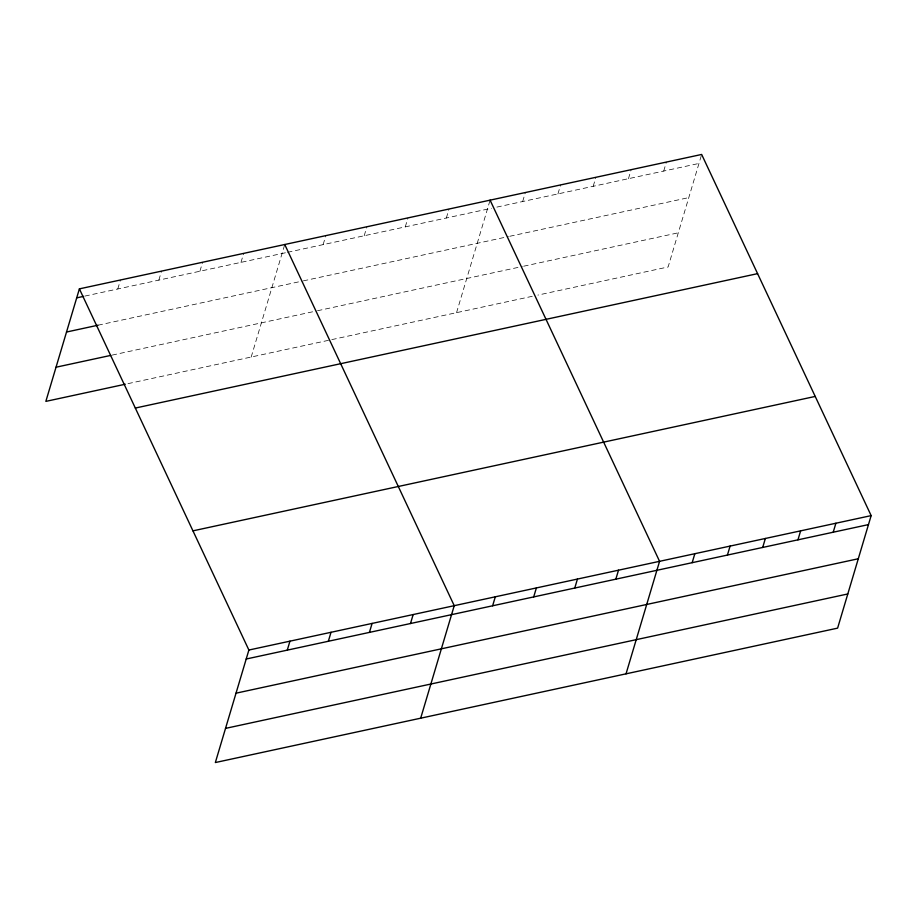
<?xml version="1.0" encoding="UTF-8"?>
<svg xmlns="http://www.w3.org/2000/svg" width="917" height="917" viewBox="0 0 917 917"><rect width="100%" height="100%" fill="white"/><g stroke="black" fill="none" stroke-linecap="round" stroke-linejoin="round"><path stroke-width="0.69" stroke-dasharray="4.58 3.44" d="M117.777 288.981L120.459 279.994M158.847 280.109L161.53 271.123M199.917 271.237L202.6 262.262M240.988 262.365L243.67 253.39M251.201 357.022L284.74 244.518M323.128 244.633L325.81 235.646M364.198 235.761L366.88 226.774M405.268 226.889L407.95 217.902M446.338 218.017L449.021 209.03M456.551 312.663L490.091 200.158M522.667 201.522L525.349 192.536M557.937 193.911L560.608 184.925M593.196 186.289L595.867 177.302M628.454 178.677L631.137 169.691M663.713 171.055L666.395 162.068M701.276 155.741L668.115 266.962L537.924 295.091M84.926 296.076L286.173 252.611M287.537 252.313L491.478 208.262M496.899 207.093L698.983 163.444M98.016 325.214L301.991 281.152M303.367 280.866L508.419 236.563M509.772 236.277L688.793 197.602M112.161 355.097L316.147 311.035M317.511 310.737L522.335 266.492M523.687 266.205L678.305 232.803M127.99 383.638L532.49 296.26"/><path stroke-width="1.38" d="M79.389 288.866L248.885 650.038L215.346 762.543L837.611 628.134L871.15 515.618L701.654 154.457L79.389 288.866L45.85 401.382L125.251 384.234M287.273 650.142L289.955 641.166M328.343 641.281L331.026 632.294M369.413 632.409L372.096 623.422M410.484 623.537L413.166 614.55M420.685 718.183L454.236 605.678L284.74 244.518M492.624 605.793L495.306 596.807M533.694 596.921L536.376 587.935M574.764 588.049L577.435 579.063M615.834 579.177L618.505 570.191M626.036 673.835L659.575 561.319L490.091 200.158M692.163 562.683L694.845 553.708M727.422 555.072L730.104 546.085M762.692 547.449L765.363 538.474M797.95 539.838L800.621 530.851M833.209 532.215L835.891 523.24M76.707 297.853L83.562 296.374M66.528 332.023L98.016 325.214M56.04 367.213L110.797 355.395M135.326 408.054L757.591 273.644M192.948 530.851L815.213 396.431M248.885 650.038L871.15 515.618M246.203 659.014L868.468 524.604M236.024 693.183L858.289 558.762M225.525 728.385L847.789 593.964"/></g></svg>
